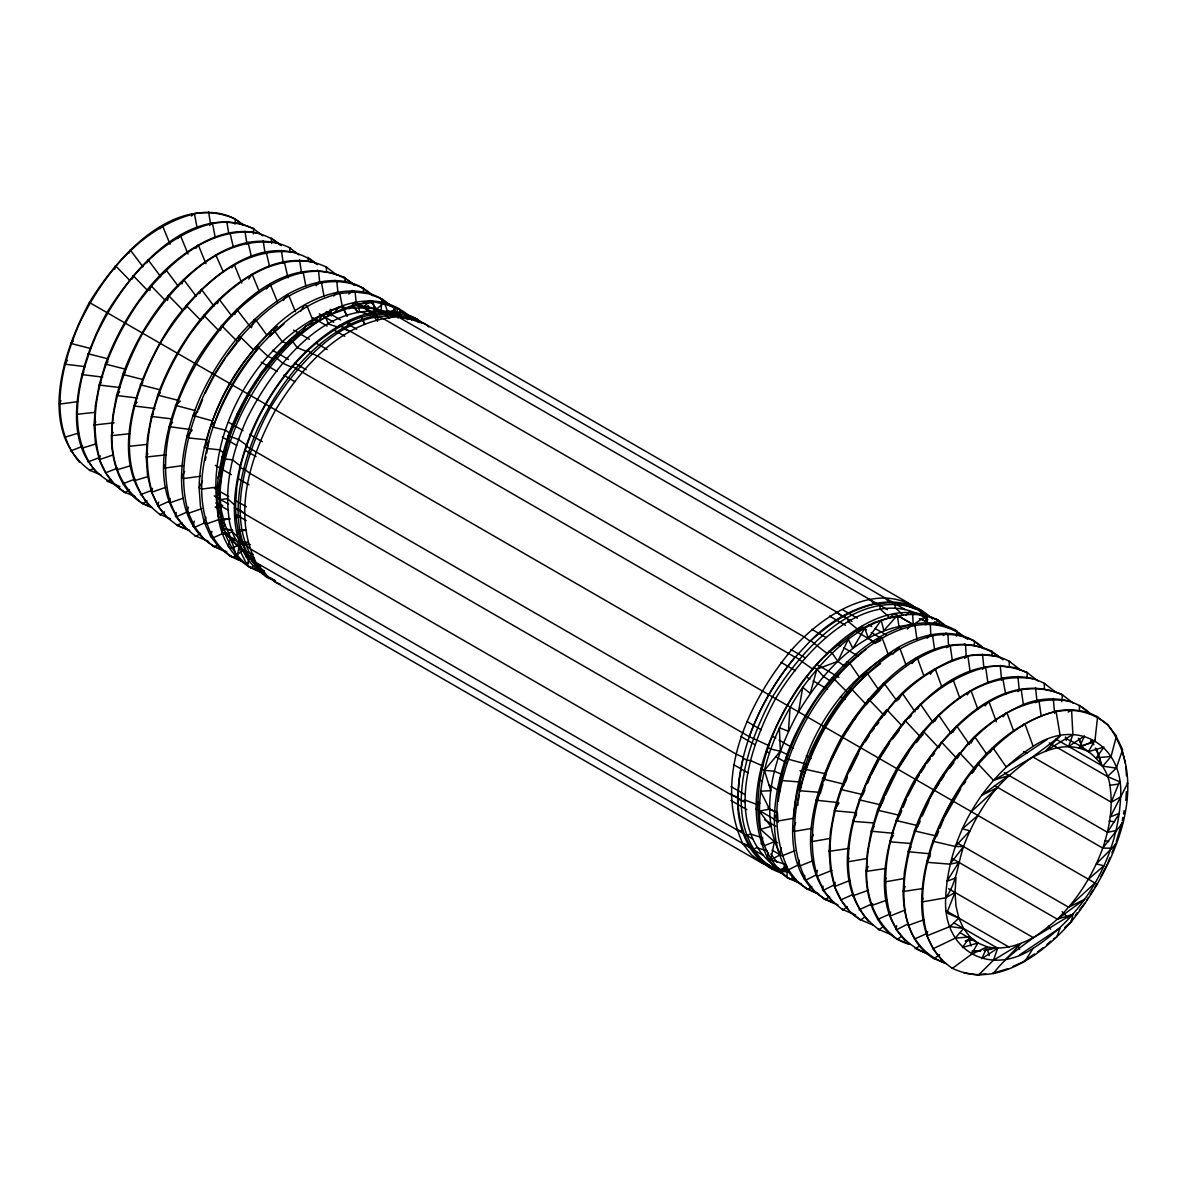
<?xml version="1.0" encoding="UTF-8"?>
<svg xmlns="http://www.w3.org/2000/svg" width="1187" height="1187" viewBox="0 0 1187 1187"><rect width="100%" height="100%" fill="white"/><g stroke="black" fill="none" stroke-linecap="round" stroke-linejoin="round"><path stroke-width="1.5" d="M260.413 565.947L260.235 571.288L263.766 571.748M926.468 624.614L926.765 615.712C874.819 606.735 831.108 648.888 802.724 687.332C774.592 728.551 754.635 778.687 760.526 829.327L774.414 841.672L777.5 842.651M235.011 224.165L235.293 219.016C174.4 192.16 117.914 255.873 89.411 302.462C63.312 350.462 36.382 431.193 90.078 470.527L92.957 468.642M253.335 233.839L253.617 228.69C192.398 201.686 135.615 265.74 106.964 312.596C79.143 361.56 49.869 458.805 119.946 486.596M271.675 243.513L271.259 237.993L280.503 245.16M290.103 251.466L289.583 247.668L298.887 254.864M308.427 261.125L307.923 257.327L317.27 264.582M326.662 272.506L326.247 267.001L336.351 274.657M345.046 281.438L345.239 277.862C282.684 249.27 224.031 315.327 194.742 363.281C167.857 412.661 139.992 496.374 196.018 536.316L200.514 533.378M363.326 292.076L363.519 288.411C339.571 273.974 309.733 281.586 286.987 294.702C248.825 317.745 220.604 354.364 201.627 394.203C179.563 441.594 161.922 530.07 226.895 552.029M406.384 318.739L399.678 316.899L400.093 309.525C376.027 294.198 345.387 301.632 322.256 315.059C284.094 338.102 255.873 374.736 236.896 414.575C214.387 462.589 197.383 551.525 263.455 573.143M926.513 618.724L922.18 613.071L911.423 604.747L424.798 323.784L418.269 322.003L418.373 320.089C394.247 304.347 363.222 311.632 339.897 325.238C301.735 348.281 273.514 384.914 254.537 424.753C233.29 471.64 215.114 555.115 275.443 581.126M783.465 867.103L787.322 870.101L786.907 877.475L801.151 883.84M407.408 319.6L407.631 315.994L396.873 307.67L388.49 313.843L384.054 312.626M164.563 511.879L160.245 514.698C99.856 469.414 138.033 373.579 172.1 323.398C201.835 282.105 264.642 224.358 316.632 263.915M392.556 307.299C356.59 272.639 301.557 299.554 272.016 329.66C230.085 371.219 200.826 427.973 199.104 487.634L201.671 489.118L214.817 487.338L219.862 491.848L221.079 508.986L218.037 516.137L221.079 473.301L228.245 435.866L248.795 394.485L260.591 376.056L289.658 339.853L318.65 320.757L334.096 313.234L370.166 300.682C384.054 304.94 400.301 305.727 410.85 317.864M938.962 624.317L939.347 620.86C885.309 591.734 829.401 644.793 799.504 685.478C766.861 734.308 740.169 800.913 767.499 857.83L770.719 859.7L780.349 854.774C757.336 808.718 775.334 754.19 798.51 711.859C823.57 670.625 861.807 627.775 913.204 624.674L926.765 615.712L939.347 620.86L948.754 628.16M793.866 816.478C797.263 750.926 834.743 686.309 891.556 652.939M797.887 805.35L798.124 801.818M922.982 898.218L921.631 901.512L922.344 901.883L945.713 897.817C948.176 837.488 982.139 778.657 1033.15 746.356C1076.728 717.26 1124.015 744.561 1120.602 796.848C1118.124 857.177 1084.161 916.008 1033.15 948.309C989.572 977.405 942.3 950.104 945.713 897.817C956.9 882.549 957.686 863.899 963.532 846.568C969.438 830.381 977.45 815.039 987.228 800.854C1005.344 772.722 1035.287 756.787 1060.184 735.703L1056.044 711.147C995.032 727.661 954.274 784.711 932.834 841.227C918.961 881.911 911.097 940.801 952.404 968.34L971.322 954.422L987.228 946.84C1019.544 953.71 1046.266 927.67 1072.855 914.376L1071.594 921.335C1043.284 953.725 996.264 989.869 951.707 967.984L952.404 968.34M1065.941 738.67C1087.233 747.914 1108.45 763.582 1110.32 788.658C1112.931 808.762 1109.207 829.06 1102.768 848.097C1093.093 874.774 1077.662 899.375 1057.305 919.198C1036.399 937.878 1010.211 950.698 993.282 973.666L992.584 973.295L1008.253 968.607M1125.84 800.468L1126.418 791.714M790.127 707.022L788.435 731.281L779.369 727.765L780.349 751.223L764.383 770.393L770.793 790.676L760.526 791.21L769.577 809.208L775.808 811.552M231.51 542.459L231.895 539.076L225.545 533.675M205.989 517.295L204.268 522.31L210.603 536.316L213.185 537.8L225.441 532.28C236.317 546.183 250.828 556.139 260.235 571.288L247.653 566.14L248.795 555.798C236.97 545.397 223.942 535.441 219.58 519.342L206.85 523.793L204.268 522.31L200.41 505.944L199.104 487.634L202.502 481.136M265.562 573.781L265.28 576.318L274.731 580.176M956.425 636.113L956.989 631.054C932.982 616.157 902.728 623.694 879.804 636.959C841.642 660.002 813.421 696.621 794.444 736.459C772.559 783.746 754.784 871.169 818.778 894.019M974.23 644.689L974.616 641.232C950.683 626.795 920.83 634.407 898.084 647.508C859.922 670.551 831.701 707.185 812.724 747.024C790.661 794.415 773.019 882.891 837.992 904.835M991.857 655.016L992.258 651.411C929.703 622.819 871.05 688.875 841.761 736.83C814.875 786.209 786.996 869.923 843.037 909.88L847.414 906.645M1009.306 666.857L1009.217 661.263L1020.627 670.017M1026.844 677.896L1027.423 672.732C965.268 645.149 907.476 710.405 878.38 757.974C851.732 806.982 824.119 889.582 879.077 929.673L883.276 926.587M1044.382 688.95L1044.293 683.356L1055.599 692.006M1061.742 701.71L1062.499 694.81C1001.012 667.524 943.828 732.082 915.043 779.147C887.09 828.348 857.593 926.231 928.13 954.066M1079.473 711.028L1079.369 705.434L1089.889 713.58M975.358 769.265L977.702 763.508L993.46 780.289C1021.443 765.927 1054.56 734.679 1088.405 751.638L1094.993 740.243L1097.589 716.903C1084.977 709.722 1070.11 708.594 1056.044 711.147M798.51 711.859L802.724 687.332L810.291 693.431L816.834 669.201L837.829 661.337L848.23 639.289L852.904 648.458L864.744 628.249L861.525 626.395C845.515 640.505 826.197 651.782 812.843 669.245C793.806 691.873 778.85 717.794 768.775 745.584C753.968 788.465 748.671 849.625 790.127 879.33L795.631 878.959M264.389 571.496C242.563 557.667 235.753 530.144 235.53 505.796L227.518 498.659L219.966 499.682L216.746 497.828L221.079 473.301L218.037 478.005L230.634 433.848L238.735 413.907L236.896 414.575L248.795 394.485M114.768 269.152L115.406 265.665L129.947 280.577M132.484 278.93L133.078 275.592L147.618 290.503M149.859 290.533L150.764 285.518C180.172 250.338 237.919 209.565 281.215 245.531M167.545 300.459L168.45 295.444C197.22 262.535 245.012 225.797 290.281 248.024M185.528 308.709L186.122 305.371L200.677 320.282M203.214 318.635L203.808 315.297C232.889 282.031 281.185 244.908 326.959 267.372M220.574 330.283L221.45 325.446L237.296 341.441M242.029 561.303C205.173 548.809 198.303 503.036 202.977 469.31C209.327 425.94 227.325 384.276 255.813 350.848L256.718 345.818L268.01 356.426L273.796 359.082L288.115 343.963L303.189 331.084L305.756 326.084L318.65 320.757L322.256 315.059L334.096 313.234L338.77 307.032C356.723 310.326 377.718 303.16 392.808 317.181M205.781 444.902C215.025 402.378 237.86 362.807 269.657 333.146M205.366 460.141L206.004 456.743M206.627 453.36L208.838 441.49L204.268 447.009L206.85 448.493L219.58 449.828L224.699 453.805L221.91 457.188L225.129 459.043L232.444 459.814L240.575 466.12L236.792 486.462L235.53 505.796L234.373 508.006L238.246 510.232L240.204 509.965L244.67 513.941L731.296 794.904L738.18 797.471C737.023 828.704 752.973 867.875 788.153 870.991M408.343 318.873C372.021 302.581 332.909 327.241 306.721 351.545C274.776 382.778 251.644 422.839 240.575 466.12L239.537 467.366L245.308 469.8L249.834 473.301L736.459 754.264L743.285 757.306L739.471 777.886L737.72 798.599C736.608 829.565 751.386 864.833 783.509 873.647M778.153 801.388C787.04 742.246 819.089 686.739 865.872 649.467M798.436 800.127L799.37 795.082M800.008 791.699C810.157 741.341 838.957 693.965 880.635 663.607M1122.279 820.796L1122.902 817.428M1123.525 814.045L1124.163 810.662M1064.724 927.507L1071.594 921.335C1112.56 870.086 1153.096 785.23 1108.05 725.005C1057.187 682.703 993.015 741.326 963.889 782.708M749.22 847.281L749.546 845.589L742.795 843.571C713.046 779.013 747.543 704.247 788.91 653.073C819.831 615.845 884.73 571.808 926.869 617.73M768.449 852.949L767.499 857.83L776.15 869.136L786.907 877.475L797.931 881.971M786.417 865.16L785.794 868.394L788.361 869.878L797.011 881.184L807.768 889.508L811.863 886.496M804.771 875.353L804.074 878.944L805.988 880.057L814.638 891.363L825.395 899.701L829.609 896.6M823.021 886.051L822.354 889.508L832.28 901.541M896.645 925.741L895.962 929.317L905.162 940.816M742.884 833.274L743.285 831.746L736.459 829.565M779.458 854.388L781.239 847.548M967.746 639.378C915.533 596.319 848.646 655.892 817.517 697.956C784.37 746.564 762.069 813.599 788.361 869.878L797.783 865.071L799.014 860.071M817.368 870.353L816.018 875.502L817.294 876.229L823.63 890.235L834.476 884.701M835.247 882.445L834.313 886.006C839.268 899.835 847.889 912.477 860.753 919.999L864.937 916.913M890.651 911.987L889.731 915.548L896.66 929.703L907.892 923.961M927.596 931.676L926.661 935.237L933.531 949.244L941.944 960.238M158.672 502.101L157.723 505.692L166.373 516.983L177.783 525.737L188.792 530.233M176.24 512.487L175.335 515.944L185.261 527.992M194.282 521.152L192.977 526.138L194.891 527.236L203.541 538.557L214.298 546.881L217.369 544.878M211.909 531.375L210.603 536.316L219.254 547.622L230.011 555.946L232.578 557.43L243.35 550.397M1055.792 739.056L1102.768 766.179L1111.062 756.505L1116.463 735.999L1107.382 724.589L1096.922 716.473M823.021 784.281L820.514 792.738L816.018 800.201L838.274 802.59M824.03 780.912L826.033 774.147L822.354 778.88L843.764 784.117M897.609 820.143L899.078 815.202L877.519 810.142C892.891 768.063 918.768 729.352 954.185 701.562C979.245 682.659 1014.855 667.139 1044.961 683.771M1116.314 841.509L1121.967 822.487M100.287 455.867L99.174 459.102C104.041 472.738 112.587 485.082 125.169 492.605L129.487 489.786M152.485 488.465L151.387 491.685L157.723 505.692L167.041 517.413M170.171 498.51L168.999 501.953L170.275 502.68L176.611 516.686L187.65 511.716M188.318 507.19L186.641 512.131L188.555 513.244L194.891 527.236L204.431 522.948M1049.278 742.958L1107.471 776.55L1116.314 768.123L1122.62 749.62L1115.795 735.584M963.963 972.984L978.4 975.15L993.46 960.224L997.688 948.205L953.918 922.922M1068.181 712.066L1071.594 710.108L1072.855 734.441L1068.626 746.46L1084.547 735.97L1079.087 747.825L1094.993 740.243M129.131 253.054L130.288 249.953L142.959 266.838M146.936 262.772L148.049 259.805L160.72 276.675M164.696 272.609L165.809 269.642L178.48 286.512M181.908 283.93L183.57 279.479L196.241 296.349M199.668 293.768L201.33 289.316L214.001 306.201M217.444 303.62L219.091 299.154L231.777 316.039M234.818 314.466L236.747 309.303L249.582 325.935M251.303 327.746L254.389 319.481L256.303 320.594L267.045 335.372M1032.66 756.831L1111.284 802.219L1119.519 781.669L1107.471 776.55M198.466 409.752L202.576 399.633M214.506 422.394L210.603 425.688L213.185 427.172C223.735 398.09 239.388 370.982 259.285 347.301M825.336 773.761L805.988 769.428L804.074 768.315L807.205 764.294L788.361 759.25L785.794 757.766L787.99 754.932L780.349 751.223L770.719 749.056L767.499 747.202L768.775 745.584L749.22 736.652C759.769 707.571 775.423 680.463 795.335 656.782L812.843 669.245L813.614 667.331L816.834 669.201L823.511 676.456L830.559 681.204L831.894 677.896L834.476 679.379L848.26 693.178L850.189 688.445L852.103 689.558L866.213 704.559L879.552 690.478L883.766 682.851L896.971 700.938M795.335 656.782L795.127 657.272C762.262 696.903 739.026 746.549 737.72 798.599L741.593 800.839L745.406 800.172L757.781 804.801L756 809.163L759.22 811.018L770.793 826.36L760.526 829.327M795.705 822.546L792.575 830.277L794.489 831.375L811.834 828.363M826.018 772.069L829.446 763.627M830.811 760.259L842.251 737.112L850.233 724.634M833.571 755.6C816.597 792.782 805.305 835.871 817.294 876.229L831.82 870.412M813.436 834.491L810.855 840.826L812.131 841.568L830.188 838.423M866.213 704.559L868.469 699.009L883.721 714.93M845.129 780.764L847.177 775.734M848.542 772.381L850.575 767.351M845.159 782.841L847.192 777.811M849.922 771.105L858.735 753.003M884.404 715.331C898.871 690.626 925.326 672.599 951.128 660.625C969.898 653.384 991.828 651.351 1009.885 661.693M830.499 848.052L829.149 851.346L830.455 869.656L834.313 886.006L841.346 900.369L849.996 911.675L860.753 919.999M862.875 792.812L864.908 787.812M866.273 784.473L873.024 769.651M862.904 794.875L864.937 789.874M867.652 783.212L870.353 776.535M848.987 858.082L847.652 861.376L848.349 861.762L867.341 858.453M903.188 724.678L904.939 720.361L920.103 736.504M884.671 794.904L880.635 804.845L859.091 799.771L861.955 796.106M886.704 789.934L895.577 772.099M882.015 803.584L884.033 798.614M885.383 795.29L897.936 769.265L908.708 752.424M868.157 866.465L866.154 871.406C865.368 900.978 878.514 936.291 909.865 944.437M916.394 742.558L920.786 736.904L923.13 731.147L938.294 747.276M899.776 815.588L901.779 810.662M903.129 807.368L906.467 799.133M885.977 878.143L884.641 881.437L885.354 881.822L904.346 878.514M938.976 747.691L941.321 741.934L956.485 758.063L958.829 755.585M924.154 809.208C902.773 855.352 884.003 940.697 946.395 963.71M918.886 824.327L920.207 821.048M922.195 816.137L928.827 801.596M905.147 886.526L903.144 891.482C903.233 916.705 910.904 945.164 934.08 958.681L939.659 954.571M957.167 758.478C971.456 734.085 997.08 716.651 1022.526 704.811C1044.753 695.612 1072.751 696.057 1090.556 714.01M936.647 836.316L938.635 831.434M939.956 828.185L943.917 818.437M1108.02 862.37L1109.964 857.578M1111.907 852.8L1115.795 843.23L1116.463 843.631L1096.373 863.869L1103.895 865.842L1088.405 879.226M1126.982 782.945L1127.65 783.361L1110.32 816.893L1119.519 813.258L1107.471 832.31L1004.202 772.692M205.321 392.882L214.684 374.795L225.664 357.643M832.28 758.315L842.948 737.513L855.619 717.883M854.655 759.131L859.729 749.323M877.223 761.535L878.914 758.285M871.199 774.918L878.766 760.303M1062.499 694.81C1009.262 671.367 957.286 720.064 928.13 760.184C897.862 804.845 875.487 861.807 890.428 915.919L905.473 909.895M905.162 799.949L915.741 779.547M907.966 795.883L915.444 781.461M924.821 807.561L933.917 790.038L944.555 773.39M923.56 810.424C950.238 757.172 1000.582 691.457 1067.721 700.82M952.241 800.617C930.267 841.138 914.079 889.686 927.373 935.623L949.986 926.543L958.844 918.115L955.98 906.007L955.016 892.446L955.98 877.772L946.796 881.407L958.844 862.356L949.986 864.151L927.373 862.356L926.661 861.97L930.4 855.768M944.733 816.849L960.624 788.999M1100.942 876.377L1107.382 863.958M60.923 400.642L59.35 403.639L60.018 404.055L77.57 401.666M95.791 421.756L94.099 425.005L95.375 443.003L99.174 459.102L106.073 473.287L114.59 484.415L125.169 492.605M113.166 432.439L111.474 435.688C111.044 463.924 122.409 498.392 152.04 507.472M147.915 453.805L146.224 457.04L147.529 475.334L151.387 491.685L158.39 506.107L169.845 500.944M165.468 464.147L163.836 467.277L165.112 468.004L183.421 465.527M184.608 471.447L181.477 477.456L183.391 478.569L200.425 476.254M216.746 497.828L219.862 491.848M283.945 324.051L269.523 336.381L272.016 329.66L274.583 331.158L282.12 341.515L288.115 343.963L289.658 339.853L292.877 341.708L297.21 347.657L306.721 351.545L307.285 350.031L312.285 353.815L317.582 355.966L804.207 636.929L810.246 641.306L810.632 640.624C840.559 609.851 896.289 583.633 932.463 619.02M861.881 678.801L865.486 672.302L867.4 673.415L878.855 690.062M898.529 699.766L902.031 693.431L902.728 693.846L915.073 711.814M917.521 709.054L920.148 704.306L920.83 704.722L933.19 722.675M934.748 721.503L938.249 715.182L938.947 715.598L951.291 733.551M952.864 732.379L956.366 726.043L957.048 726.459L969.408 744.427M970.966 743.255L974.468 736.919L975.165 737.335L986.486 753.79M989.958 752.543L992.584 747.795L993.282 748.211L1006.131 766.906L1046.83 739.709M971.322 954.422L977.91 943.027L969.942 936.855L963.532 928.486L958.844 918.115L946.009 910.711M743.285 757.306L742.884 757.974L746.757 760.199L750.436 760.496L762.707 765.956L761.164 768.523L764.383 770.393L774.414 771.179L782.144 774.621L779.458 779.087L782.025 780.571L798.376 781.862L801.566 783.272L797.738 789.637L799.652 790.75L819.816 792.337M838.986 802.976L834.313 810.736L830.455 831.538L829.149 851.346L848.853 848.423M856.524 814.772L852.785 820.974L853.483 821.374L873.409 822.947M874.062 826.567L871.258 831.226L867.43 851.821L866.154 871.406L885.843 868.483M893.455 835.277L889.731 841.479L890.428 841.865L910.34 843.438M910.993 847.073L908.189 851.717L904.405 872.089L903.144 891.482L922.833 888.544M160.186 228.705L162.011 225.842L162.693 226.213L170.082 244.24M177.976 238.632L179.934 235.545L180.617 235.916L188.006 253.959M195.914 248.35L197.873 245.264L198.555 245.635L205.945 263.662M231.791 267.758L233.75 264.671L234.432 265.042L241.822 283.085M248.751 279.019L251.689 274.39L252.371 274.761L259.092 291.141M266.511 288.99L269.36 284.509L270.621 285.251L277.639 302.359M283.352 300.415L286.987 294.702L288.916 295.8L295.429 311.706M300.697 311.068L304.629 304.881L307.196 306.365L312.226 318.635L318.65 320.757M1033.15 948.309L1024.989 961.158L1013.075 966.263M860.575 747.691L864.551 741.489M866.525 738.388L871.481 730.643M865.249 741.905L869.21 735.703M881.867 753.656L885.814 747.498M887.787 744.412L889.746 741.326M879.612 758.686L889.464 743.285M897.238 768.864L907.031 753.552M917.521 776.402L926.29 762.707M916.275 779.859L919.198 775.289M921.142 772.247L925.029 766.164M934.614 790.438L939.436 782.871M941.38 779.859L944.273 775.319M952.404 800.721L964.66 781.565M1086.55 900.354L1088.434 897.402M1090.319 894.464L1093.138 890.042M1095.037 887.09L1096.922 884.152M873.498 642.36L868.35 638.131L881.244 620.222L883.811 630.609L897.342 615.4L913.204 624.674L912.64 613.887L909.42 612.017L905.666 615.281M247.653 393.817L260.591 376.056L260.235 374.142L273.796 359.082L274.36 355.996L282.58 363.103L291.794 367.317L291.987 366.175L795.127 657.272L810.632 640.624L827.458 653.8L828.912 651.188L832.132 653.043L837.829 661.337L844.669 666.308L847.192 661.738L849.773 663.221L859.062 676.753M949.986 864.151L963.532 846.568L955.238 846.479L932.834 841.227L935.697 837.547M994.469 785.571L1102.768 848.097L1122.62 822.888M226.776 356.204L236.851 343.266M892.965 654.096L898.084 647.508L900.013 648.621L906.067 665.15M853.216 719.96L858.809 712.764M853.913 720.361C883.811 677.376 950.164 615.964 1003.015 659.749M912.165 663.474L916.379 658.073L917.64 658.8L923.946 676.026M874.819 726.355L878.157 722.067M880.383 719.218L882.609 716.354M872.178 731.044L874.404 728.195M876.629 725.331L878.855 722.482M930.267 674.275L934.629 668.652L935.311 669.067L941.944 687.169M898.589 729.975L901.912 725.717L886.748 709.574C862.103 738.907 843.749 773.553 834.313 810.736L856.747 812.843M892.654 738.893L899.286 730.376M950.386 682.466L952.567 679.661L953.25 680.077L959.882 698.179M908.01 752.024L913.515 744.961M967.227 694.87L970.506 690.656L971.189 691.086L977.821 709.173M926.973 763.122L930.252 758.908M932.433 756.104L934.614 753.3M985.165 705.879L988.445 701.665L989.127 702.081L996.353 721.83M949.585 768.226L953.918 762.662M1003.104 716.874L1006.383 712.66L1007.066 713.09L1013.698 731.192M963.518 784.488L965.669 781.729M972.138 773.42L974.29 770.645M1022.126 726.474L1024.307 723.669L1024.989 724.085L1033.15 746.356M1070.926 920.949L1073.033 918.234M1075.155 915.518L1077.262 912.803M1079.384 910.088L1084.666 903.307M749.22 736.652L245.887 446.045L246.762 445.303L238.513 439.442L228.245 435.866L230.634 433.848L225.441 430.154L213.185 427.172M844.476 784.518L840.648 789.414L862.207 794.474M881.347 805.231L877.519 810.142L871.258 831.226L893.692 833.333M898.826 816.819L895.962 820.499L917.506 825.558M918.219 825.959L914.391 830.855L908.189 851.717L930.623 853.824M67.525 360.299L64.38 364.112L85.33 366.649M83.802 372.139L81.784 374.573L102.735 377.11M101.207 382.6L99.174 385.048L95.375 405.524L94.099 425.005L114.071 422.795M119.62 391.844L116.578 395.508L112.765 416.088L111.474 435.688L129.695 433.715M137.009 402.304L133.983 405.969L154.933 408.506M153.405 413.981L151.387 416.429L147.529 437.246L146.224 457.04L166.21 454.829M172.516 422.394L168.999 426.637L189.816 429.442M192.249 430.02L186.641 436.831L188.555 437.929L206.716 439.843M932.834 948.873L955.238 938.16L963.532 928.486L949.986 926.543M191.389 216.004L194.416 213.705C211.271 210.544 230.248 212.903 243.142 225.1M209.595 225.545L211.835 222.963L227.489 221.85L241.302 223.66L253.617 228.69M316.157 285.77L319.6 281.838L321.514 282.951C339.452 279.464 359.453 282.551 372.941 295.711M333.74 296.008L337.227 292.017L339.808 293.501L355.106 291.987L369.216 293.827L381.813 298.976L381.101 311.81L369.483 307.062L356.441 305.356L363.489 307.299L370.166 300.682L376.709 309.021L384.276 302.522L388.49 313.843M955.238 846.479L969.942 830.796L962.42 828.823L977.91 815.439M240.397 339.259L237.964 341.826L239.091 335.639L253.424 349.75M255.813 350.848C278.426 325.327 305.697 301.29 339.808 293.501L342.331 306.765L349.171 308.709L354.868 302.195L358.088 304.05L373.386 302.537L374.157 310.222L385.345 313.294L387.808 310.86C398.654 316.217 413.061 313.783 422.409 323.205M909.094 718.135L911.482 715.598M920.786 736.904L923.174 734.397M1060.184 735.703L1045.376 751.163L1072.855 734.441M1006.131 958.962L1020.939 943.502L993.46 960.224M348.904 294.094L352.524 290.503L355.106 291.987L356.278 303.694M875.843 602.981L874.715 604.094C850.026 609.703 828.585 624.317 810.246 641.306M907.387 629.065L912.417 624.095M927.121 638.191L930.697 634.644L932.611 635.757C950.564 632.27 970.565 635.371 984.038 648.517M946.454 647.701L948.977 645.209L950.253 645.936L952.226 659.72M964.601 658.384L967.227 655.803L983.192 654.705L997.303 656.545M982.376 669.453L984.987 666.871L1000.878 665.788L1014.9 667.613L1027.423 672.732M1017.897 691.606L1021.191 689.439L1023.491 705.479M1035.658 702.674L1038.951 700.508L1041.251 716.547M971.322 811.641L997.688 787.426L981.753 795.32L1009.009 775.467L993.46 780.289M957.123 842.859L1068.626 907.239L1094.993 883.039M891.14 601.468L889.835 602.595L874.715 604.094L869.418 599.272M925.222 624.748L927.715 622.582M943.235 635.535L945.994 633.131L947.909 634.244L948.561 646.9M273.559 329.793L277.476 326.455M1042.987 947.819L1037.453 952.004M1046.904 944.481L1050.821 941.128M1053.433 938.902L1056.712 937.047L1060.184 927.759L1019.47 954.956M73.238 341.084L70.537 343.369L90.716 348.518M108.002 361.887L105.406 364.068L99.174 385.048L120.139 387.585M125.436 372.228L122.854 374.424L116.578 395.508L137.544 398.046M142.87 382.585L140.289 384.766L160.468 389.915M160.319 392.927L157.723 395.123L151.387 416.429L172.338 418.966M180.335 401.087L175.335 405.316L195.41 410.628M197.784 411.444L192.977 415.509L212.369 420.866M368.296 305.534L365.566 307.552L357.702 304.747M411.414 320.119L414.515 317.849L419.886 322.018M778.657 868.127L775.586 866.881L772.485 869.151C718.224 828.259 745.748 746.074 772.485 696.843C801.759 649.066 859.165 584.123 921.72 610.682L921.29 614.495L927.477 620.608M790.127 879.33L792.916 877.267M901.601 936.261L897.417 939.332C843.749 898.915 870.961 817.635 897.417 768.953C925.578 722.794 972.791 669.691 1032.512 678.682M919.94 945.92L915.043 948.636M952.434 858.646L1057.305 919.198L1084.547 899.345L1068.626 907.239M1024.307 960.787L1034.53 953.962M997.688 948.205L981.753 958.695L987.228 946.84L977.91 943.027L960.253 932.834M110.495 479.682L106.964 481.15L116.192 484.919M147.025 500.825L142.707 503.644C89.025 463.212 116.252 381.932 142.707 333.235C170.883 287.061 218.111 233.943 277.832 242.934M182.101 522.918L177.115 525.307L189.697 530.455M270.755 577.49L269.152 578.544C221.435 543.587 237.904 473.064 258.395 426.979C284.376 374.291 328.695 317.893 391.665 313.101L391.873 315.089C404.292 318.65 418.655 317.626 428.833 326.915M404.604 317.879L407.631 315.994L409.782 318.828M786.936 866.302L779.369 871.006L789.815 872.178M945.713 897.817L955.016 892.446L946.796 912.996L958.844 918.115M1111.284 802.219L1120.602 796.848M753.092 849.506L756.623 847.696L767.039 850.812M815.662 875.116L805.988 880.057C781.417 830.855 800.631 772.603 825.395 727.379C849.833 686.769 884.968 647.583 932.611 635.757L934.673 650.09M852.578 894.642L840.648 899.998M872.623 903.604L859.091 909.776M889.449 914.183L877.519 919.554M926.32 933.739L914.391 939.095M880.873 640.461L874.774 643.413L879.804 636.959L882.371 638.443L888.277 654.541M82.66 446.253L70.537 451.001M98.462 457.93L87.972 461.936M117.543 468.123L105.406 472.871M134.977 479.058L122.854 483.806M150.779 490.735L140.289 494.742M932.878 623.635L939.347 620.86M746.757 835.5L750.436 834.031L762.707 837.933L761.164 843.823L764.383 845.693L774.414 841.672L770.719 859.7L785.215 864.329M795.112 850.619L782.025 855.872L772.084 850.144M813.095 860.664L799.652 866.05L797.738 864.937M850.07 880.353L835.025 886.377C821.449 839.224 837.799 789.236 860.753 747.795C885.161 707.2 920.281 668.029 967.909 656.218L970.209 672.257M868.528 890.191L852.785 895.844M887.001 900.043L871.258 905.696M923.946 919.747L908.189 925.4M78.654 433.032L64.38 437.38M96.058 443.893L81.784 448.241M113.462 454.755L99.842 459.517C84.856 405.375 107.364 348.429 137.544 303.738C165.483 265.918 208.467 224.462 259.567 233.29M130.867 465.63L116.578 469.963M148.271 476.491L133.983 480.824M165.676 487.353L152.055 492.101C136.817 437.083 159.696 379.232 190.365 333.814C218.749 295.37 262.446 253.246 314.362 262.223M183.391 498.11L170.275 502.68C153.613 439.902 183.451 374.306 222.726 326.188C252.475 290.741 310.757 249.122 354.646 285.147M201.775 508.63L188.555 513.244C174.979 466.061 191.344 416.029 214.298 374.573C238.735 333.962 273.871 294.762 321.514 282.951L324.125 296.691M1092.648 742.513L1081.758 745.659L1082.574 749.116M1057.305 919.198L1072.855 914.376M342.331 306.765C260.828 331.188 200.796 434.813 219.194 517.666M215.099 507.19L222.028 505.113M215.782 507.606L222.711 505.528M236.347 517.206L239.833 516.167M235.278 518.155L240.516 516.582M966.173 940.579L972.806 939.243M973.503 939.614L965.254 941.113M983.845 950.268L995.967 947.374M996.65 947.73L984.542 950.639M1088.405 751.638L1103.895 747.142L1096.373 757.81L1111.062 756.505M977.91 943.027L962.42 947.523L969.942 936.855L955.238 938.16M1107.471 832.31L1116.314 830.514M759.22 811.018L769.577 809.208M793.747 818.258L776.862 821.196L774.28 819.713L777.366 812.131L778.093 822.265M94.945 412.349L76.725 414.322M147.069 444.383L128.849 446.357M1109.43 785.334L1118.213 784.132M221.272 519.402L229.551 518.585M221.939 519.832L230.219 519.001M237.296 530.648L245.62 529.817M246.302 530.248L237.964 531.064L238.157 534.684M900.77 616.736L889.79 617.819L874.404 622.433L858.631 630.119L848.438 621.706L847.103 618.071L843.23 615.845L842.488 616.81L836.82 612.136L350.18 331.173L344.512 329.303L343.77 327.478L339.897 325.238L338.562 327.345L328.369 323.977L325.475 316.914L322.256 315.059M980.18 950.639L974.675 951.173L980.863 950.995M977.702 974.779L985.967 973.963M1102.768 848.097L1111.062 848.186M1109.059 821.122L1114.578 821.716M296.097 252.579C236.05 243.543 188.57 296.943 160.245 343.355C134.205 391.102 111.697 458.924 149.547 506.404M224.996 529.046L232.029 529.966M232.697 530.381L225.664 529.461L221.865 527.77M240.857 541.435L248.038 542.37M243.172 543.691L250.398 544.625M245.175 562.579L248.706 563.039M780.096 869.047L774.799 868.365L762.202 863.216L275.577 582.253C217.236 542.266 242.222 458.078 270.755 407.171C299.688 359.943 356.441 295.741 418.269 322.003M971.975 951.099L975.358 951.544M1102.768 766.179L1116.314 768.123M935.949 835.915L914.391 830.855C924.718 802.412 940.03 775.883 959.511 752.721L974.675 768.85M108.151 358.86L87.972 353.726M125.585 369.216L105.406 364.068C115.792 335.476 131.178 308.813 150.764 285.518L165.305 300.43M143.034 379.558L122.854 374.424C133.285 345.669 148.761 318.858 168.45 295.444L182.991 310.356M177.902 400.256L157.723 395.123C168.272 366.056 183.911 338.963 203.808 315.297L218.349 330.194M1105.156 840.648L1108.703 841.509M782.292 868.721L787.322 870.101M399.678 316.899C332.39 289.732 272.684 366.323 246.777 419.085C233.245 449.354 224.521 482.842 228.75 516.152C230.693 539.937 246.748 557.356 264.478 571.288M357.51 304.258L365.566 307.552L371.071 311.81M919.421 618.739L926.943 621.825M100.806 474.904L89.411 470.097L90.078 470.527M124.501 492.19L135.333 496.611M229.64 536.85L236.05 539.477M238.335 541.717L231.895 539.076L227.756 535.886M142.039 503.229L151.372 507.042M170.527 518.749L159.577 514.268L160.245 514.698M245.012 551.08L253.306 554.477M248.795 555.798L253.855 557.86M208.6 541.465L194.742 535.589L196.018 536.316M260.057 565.175L257.06 563.944L250.872 567.994C203.155 533.037 219.61 462.5 240.115 416.429C264.122 367.139 302.804 318.368 358.088 304.05L359.542 311.677L370.403 314.778L372.51 312.374L376.368 314.614L376.754 316.588L382.793 318.324L887.386 609.643M212.384 545.768L224.966 550.916M230.011 555.946L241.035 560.457M280.295 584.182L275.577 582.253L271.957 578.692M781.729 869.388L787.871 871.896M781.209 872.059L768.627 866.911L768.731 864.997L762.202 863.216L751.46 854.877L742.795 843.571M805.187 888.024L817.784 893.173M823.481 898.589L834.491 903.084M855.619 915.029L841.761 909.138L843.037 909.88M860.041 919.628L873.335 925.148M891.6 934.792L878.38 929.302L879.077 929.673M896.719 938.976L909.168 944.066M916.587 949.274L927.433 953.71M933.383 958.31L945.698 963.34M208.6 211.85L210.381 222.948M226.791 221.494L228.572 232.578M244.982 231.124L246.941 244.003M263.173 240.753L265.131 253.632M281.364 250.383L283.322 263.262M299.554 260.012L301.513 272.891M229.952 232.607L233.335 247.148M248.053 242.252L251.436 256.793M266.17 251.896L269.553 266.422M284.272 261.526L287.996 277.847M969.408 940.267L971.1 945.95M987.51 949.912L989.216 955.594M215.811 254.968L223.215 271.734M317.255 270.132L318.531 270.873L319.748 282.921M334.897 280.325L336.811 281.423L337.865 291.824M905.132 609.554L398.09 316.795C343.177 320.119 302.344 365.893 275.577 409.945C250.813 455.155 231.584 513.407 256.169 562.623L763.211 855.367M921.201 618.813L930.282 624.065L930.92 636.38M964.274 643.695L965.55 644.422L966.173 656.589M301.958 271.66L303.234 272.387L305.831 286.037M900.236 617.062L914.984 625.579L916.987 639.526M326.232 311.602L340.669 319.941M345.476 322.716L356.708 329.2M842.904 609.895L857.34 618.234M868.572 624.718L871.792 626.573M874.997 628.427L886.229 634.911M319.288 313.843L333.725 322.181M340.15 325.876L349.779 331.44M835.96 612.136L852.014 621.409M861.643 626.959L866.451 629.733M871.258 632.523L880.888 638.072M312.774 317.745L327.211 326.084M333.636 329.778L344.868 336.262M829.446 616.038L845.5 625.297M855.13 630.861L874.374 641.974M293.441 330.045L309.495 339.304M315.905 343.013L327.137 349.497M811.73 629.273L826.167 637.612M837.399 644.096L840.604 645.951M843.809 647.79L858.26 656.129M1023.535 751.549L1026.74 753.404M272.506 350.254L288.56 359.513M294.969 363.222L306.201 369.706M790.794 649.482L805.231 657.821M816.463 664.305L838.927 677.273M261.185 362.213L277.224 371.472M283.648 375.181L294.88 381.665M781.061 662.361L795.513 670.7M806.745 677.183L809.949 679.038M813.154 680.893L827.591 689.232M840.441 696.635L845.248 699.41M89.411 302.462L1097.589 884.538M228.646 422.275L243.083 430.614M249.493 434.323L262.342 441.727M746.92 721.503L761.357 729.842M772.589 736.326L775.808 738.18M779.013 740.035L793.45 748.374M806.285 755.778L811.107 758.552M222.34 437.142L236.777 445.481M244.804 450.11L256.036 456.594M740.629 736.37L755.066 744.709M766.298 751.193L769.502 753.048M775.927 756.742L787.159 763.226M799.993 770.645L803.198 772.5M215.307 465.378L231.361 474.637M237.771 478.346L249.003 484.83M733.596 764.606L748.033 772.945M759.265 779.429L762.469 781.269M768.894 784.978L780.126 791.462M948.606 888.737L1033.15 937.552M214.313 488.272L228.765 496.596M235.174 500.306L246.406 506.79M730.999 786.566L745.436 794.904M756.668 801.388L759.873 803.243M767.9 807.872L775.927 812.501M959.274 918.352L1009.009 947.078M214.194 495.854L228.646 504.193M235.056 507.902L244.685 513.467M730.88 794.162L745.317 802.501M758.152 809.905L774.191 819.164M215.737 502.991L228.572 510.395M234.981 514.105L246.213 520.589M730.806 800.364L746.846 809.623M764.502 819.816L775.734 826.3M752.81 839.016L249.834 548.617L245.308 544.24L243.409 544.907L239.537 542.667L240.575 539.655L232.444 531.791L225.129 534.343L221.91 532.488L221.079 508.986L224.699 524.298L230.634 537.414L236.896 557.801L238.735 547.993L247.653 566.14M1002.748 677.94L1005.73 694.41M982.51 654.289L983.845 667.302M1000.196 665.358L1001.62 680.181M1017.882 676.442L1019.203 689.454M1035.568 687.525L1036.889 700.538M1053.24 698.594L1054.664 713.417M1061.831 694.395L1073.078 703.001M1026.755 672.302L1038.121 681.012M990.982 650.684L1000.389 657.969M972.702 640.119L983.459 648.443M954.422 629.57L965.165 637.894M936.128 619.006L946.885 627.344M928.605 616.78L917.848 608.456L916.245 609.51L903.797 604.42L889.835 602.595L884.716 597.758M927.848 619.584C869.047 580.072 803.302 651.9 775.586 698.624C749.472 746.697 722.586 826.953 775.586 866.881M379.232 297.492L389.989 305.816M361.605 287.299L371.012 294.599M343.963 277.12L354.72 285.459M382.511 312.908L389.603 318.398M362.51 306.721L369.35 312.018M252.92 228.319L262.831 235.827M234.596 218.66L242.43 224.729M265.443 573.38L260.131 569.27L251.57 558.083L249.745 558.914L245.887 556.673L246.762 553.335L238.513 545.174L231.465 548.349L228.245 546.495L230.634 537.414L221.91 532.488L224.699 524.298L220.871 520.589M901.274 628.264L898.885 626.083L897.342 615.4L894.123 613.531L889.79 617.819L880.279 609.154L879.715 605.207M903.099 615.133L895.206 607.67L895.013 603.693M1062.098 911.705L1068.404 918.308M1091.402 741.103L1093.479 743.819M1090.734 740.688L1093.85 744.753M934.629 621.84L936.795 624.674M868.394 921.394C834.832 881.14 849.402 822.561 868.394 778.998C892.253 730.005 930.697 681.531 985.67 667.287L987.97 683.326M393.639 308.709L397.971 314.362M394.321 311.469L396.473 314.303M375.196 315.015L378.519 319.348M372.095 314.14L377.585 321.321M354.127 306.958L358.429 312.596M353.429 306.587L357.732 312.226M770.838 854.032L777.04 862.133M97.111 473.42C64.083 433.789 78.416 376.145 97.111 333.28C120.584 285.058 158.435 237.341 212.532 223.334L215.218 237.504M79.618 462.411C46.783 423.017 61.041 365.67 79.618 323.042C102.987 275.087 140.615 227.637 194.416 213.705L197.116 227.874M1048.403 926.172L1050.584 929.169M1096.031 748.537L1099.073 755.258M1095.364 748.122L1098.405 754.843M1079.087 738.67L1083.241 749.531M1078.419 738.255L1081.09 744.175M365.121 324.452L360.967 316.439L364.409 324.081M347.346 316.143L342.524 306.676L346.649 315.772M1017.6 944.392L1019.603 949.318M864.744 628.249L868.35 638.131M1122.383 750.985L1125.306 763.36M1101.862 765.526L1099.162 756.52L1100.794 763.389M1065.436 736.949L1066.252 740.421M349.141 320.95L350.388 326.262M348.859 322.345L349.69 325.891M330.253 309.332L331.499 314.614M329.956 310.712L331.218 315.994M396.873 307.67L398.135 318.146M1125.855 766.921L1126.478 775.823"/></g></svg>
